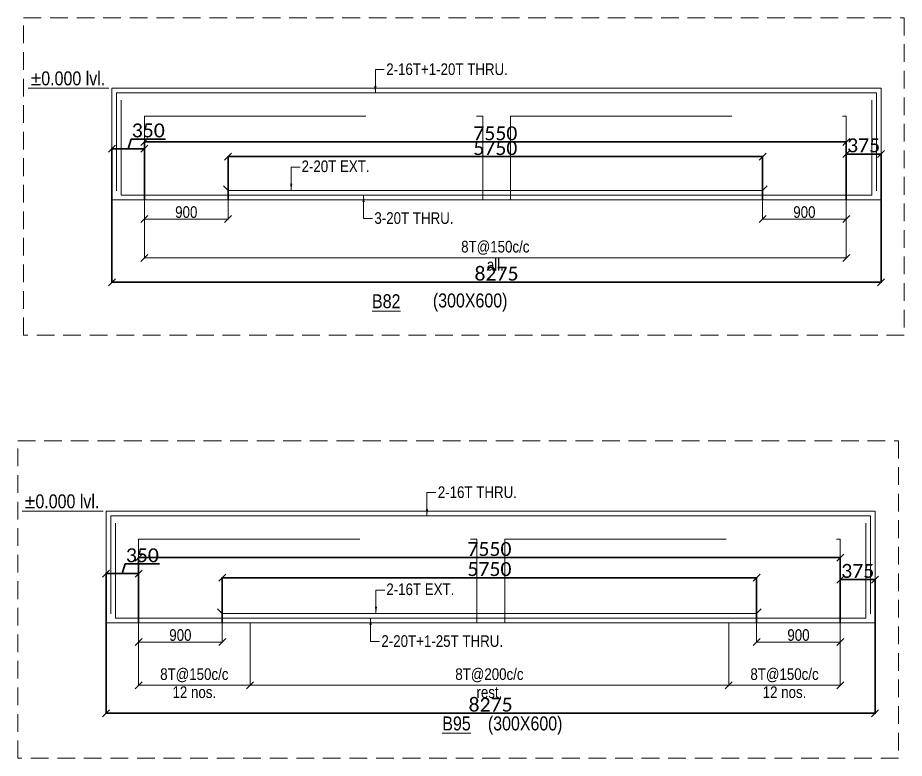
# Model space of a CAD drawing. Header units: millimetres. Extents: x 1112055 to 3390982, y -148532 to 766891.
# Drawn here: x 2926642 to 2945719, y -31248 to -15305 of the extents above; entities that cross this region are included whole.
import ezdxf
from ezdxf.enums import TextEntityAlignment as Align

# ---------------------------------------------------------------- set-up
doc = ezdxf.new("R2010")
doc.units = ezdxf.units.MM
doc.header["$PDMODE"] = 35
doc.header["$PDSIZE"] = -25
doc.linetypes.add('Hidden', pattern=[9.525, 6.35, -3.175])
for name, color, linetype, lineweight in [('B BEAM', 148, 'Continuous', 13), ('B BEAM IN LINE', 250, 'Continuous', 0), ('B STEEL', 34, 'Continuous', 15), ('B STEEL DIM', 216, 'Continuous', 13), ('B STEEL TEXT', 7, 'Continuous', 15), ('B STIRRUPS', 139, 'Continuous', 13), ('B-BEAM DOT', 251, 'Hidden', 9), ('B-BEAM NO', 215, 'Continuous', 18)]:
    doc.layers.add(name, color=color, linetype=linetype, lineweight=lineweight)
doc.layers.add('LEVEL-PLAN', color=12, linetype='Continuous')
doc.styles.add('Cali', font='calibri.ttf')
doc.styles.add('SWINC', font='swissc.ttf')
doc.dimstyles.new('BHOOMI', dxfattribs={"dimtxt": 230, "dimasz": 150, "dimexe": 10, "dimexo": 0, "dimgap": 25, "dimtad": 1, "dimdec": 0, "dimzin": 0, "dimdsep": 46, "dimtxsty": 'SWINC', "dimblk": 'OBLIQUE', "dimcen": 0.09, "dimclrd": 250, "dimclre": 250, "dimclrt": 256, "dimaunit": 1, "dimadec": 3, "dimazin": 0, "dimtfac": 1, "dimtdec": 0, "dimtofl": 0, "dimtmove": 1, "dimatfit": 3, "dimfxl": 100, "dimtolj": 1, "dimtzin": 0, "dimlwd": 9, "dimlwe": 5, "dimarcsym": 0})

# ---------------------------------------------------------------- blocks, each defined once
blk = doc.blocks.new('_Oblique')
at = {"color": 0, "linetype": 'ByBlock', "lineweight": -2}
blk.add_line((-0.5, -0.5), (0.5, 0.5), dxfattribs=at)
blk = doc.blocks.new('*D5905')
at = {"layer": 'B STIRRUPS', "color": 250, "lineweight": 0, "transparency": 16777216}
for p, q in [((2929369, -19225), (2929369, -20485)), ((2944469, -19225), (2944469, -20485)), ((2929369, -20475), (2944469, -20475))]:
    blk.add_line(p, q, dxfattribs=at)
at = {"layer": 'Defpoints', "color": 0, "lineweight": 40, "transparency": 16777216}
for p in [(2929369, -19225), (2944469, -19225), (2944469, -20475)]:
    blk.add_point(p, dxfattribs=at)
at = {"layer": 'B STIRRUPS', "color": 250, "lineweight": 0, "transparency": 16777216, "xscale": 150, "yscale": 150, "zscale": 150, "rotation": 180}
blk.add_blockref('_Oblique', (2929369, -20475), dxfattribs=at)
at = {"layer": 'B STIRRUPS', "color": 250, "lineweight": 0, "transparency": 16777216, "xscale": 150, "yscale": 150, "zscale": 150}
blk.add_blockref('_Oblique', (2944469, -20475), dxfattribs=at)
at = {"layer": 'B STIRRUPS', "transparency": 16777216, "char_height": 250, "attachment_point": 5, "style": 'SWINC'}
for s, insert in [('\\A1;8T@150c/c', (2936919, -20259)), ('all.', (2936919, -20625))]:
    blk.add_mtext(s, dxfattribs=dict(at, insert=insert))
blk = doc.blocks.new('*D5906')
at = {"layer": 'B STEEL DIM', "lineweight": 5, "transparency": 16777216}
for p, q in [((2931169, -19025), (2931169, -19651)), ((2929369, -19225), (2929369, -19651))]:
    blk.add_line(p, q, dxfattribs=at)
at = {"layer": 'B STEEL DIM', "lineweight": 9, "transparency": 16777216}
blk.add_line((2931169, -19641), (2929369, -19641), dxfattribs=at)
at = {"layer": 'Defpoints', "color": 0, "lineweight": 40, "transparency": 16777216}
for p in [(2931169, -19025), (2929369, -19225), (2929369, -19641)]:
    blk.add_point(p, dxfattribs=at)
at = {"layer": 'B STEEL DIM', "lineweight": 9, "transparency": 16777216, "xscale": 150, "yscale": 150, "zscale": 150, "rotation": 180}
blk.add_blockref('_Oblique', (2929369, -19641), dxfattribs=at)
at = {"layer": 'B STEEL DIM', "lineweight": 9, "transparency": 16777216, "xscale": 150, "yscale": 150, "zscale": 150}
blk.add_blockref('_Oblique', (2931169, -19641), dxfattribs=at)
at = {"layer": 'B STEEL DIM', "transparency": 16777216, "insert": (2930269, -19491), "char_height": 250, "attachment_point": 5, "style": 'SWINC'}
blk.add_mtext('\\A1;900', dxfattribs=at)
blk = doc.blocks.new('*D5907')
at = {"layer": 'B STEEL DIM', "lineweight": 5, "transparency": 16777216}
for p, q in [((2942669, -19025), (2942669, -19651)), ((2944469, -19225), (2944469, -19651))]:
    blk.add_line(p, q, dxfattribs=at)
at = {"layer": 'B STEEL DIM', "lineweight": 9, "transparency": 16777216}
blk.add_line((2942669, -19641), (2944469, -19641), dxfattribs=at)
at = {"layer": 'Defpoints', "color": 0, "lineweight": 40, "transparency": 16777216}
for p in [(2942669, -19025), (2944469, -19225), (2944469, -19641)]:
    blk.add_point(p, dxfattribs=at)
at = {"layer": 'B STEEL DIM', "lineweight": 9, "transparency": 16777216, "xscale": 150, "yscale": 150, "zscale": 150, "rotation": 180}
blk.add_blockref('_Oblique', (2942669, -19641), dxfattribs=at)
at = {"layer": 'B STEEL DIM', "lineweight": 9, "transparency": 16777216, "xscale": 150, "yscale": 150, "zscale": 150}
blk.add_blockref('_Oblique', (2944469, -19641), dxfattribs=at)
at = {"layer": 'B STEEL DIM', "transparency": 16777216, "insert": (2943569, -19491), "char_height": 250, "attachment_point": 5, "style": 'SWINC'}
blk.add_mtext('\\A1;900', dxfattribs=at)
blk = doc.blocks.new('*D5939')
at = {"layer": 'B STEEL DIM', "lineweight": 5, "transparency": 16777216}
for p, q in [((2931042, -28131), (2931042, -28757)), ((2929242, -28331), (2929242, -28757))]:
    blk.add_line(p, q, dxfattribs=at)
at = {"layer": 'B STEEL DIM', "lineweight": 9, "transparency": 16777216}
blk.add_line((2931042, -28747), (2929242, -28747), dxfattribs=at)
at = {"layer": 'Defpoints', "color": 0, "lineweight": 40, "transparency": 16777216}
for p in [(2931042, -28131), (2929242, -28331), (2929242, -28747)]:
    blk.add_point(p, dxfattribs=at)
at = {"layer": 'B STEEL DIM', "lineweight": 9, "transparency": 16777216, "xscale": 150, "yscale": 150, "zscale": 150, "rotation": 180}
blk.add_blockref('_Oblique', (2929242, -28747), dxfattribs=at)
at = {"layer": 'B STEEL DIM', "lineweight": 9, "transparency": 16777216, "xscale": 150, "yscale": 150, "zscale": 150}
blk.add_blockref('_Oblique', (2931042, -28747), dxfattribs=at)
at = {"layer": 'B STEEL DIM', "transparency": 16777216, "insert": (2930142, -28597), "char_height": 250, "attachment_point": 5, "style": 'SWINC'}
blk.add_mtext('\\A1;900', dxfattribs=at)
blk = doc.blocks.new('*D5940')
at = {"layer": 'B STEEL DIM', "lineweight": 5, "transparency": 16777216}
for p, q in [((2942542, -28131), (2942542, -28757)), ((2944342, -28331), (2944342, -28757))]:
    blk.add_line(p, q, dxfattribs=at)
at = {"layer": 'B STEEL DIM', "lineweight": 9, "transparency": 16777216}
blk.add_line((2942542, -28747), (2944342, -28747), dxfattribs=at)
at = {"layer": 'Defpoints', "color": 0, "lineweight": 40, "transparency": 16777216}
for p in [(2942542, -28131), (2944342, -28331), (2944342, -28747)]:
    blk.add_point(p, dxfattribs=at)
at = {"layer": 'B STEEL DIM', "lineweight": 9, "transparency": 16777216, "xscale": 150, "yscale": 150, "zscale": 150, "rotation": 180}
blk.add_blockref('_Oblique', (2942542, -28747), dxfattribs=at)
at = {"layer": 'B STEEL DIM', "lineweight": 9, "transparency": 16777216, "xscale": 150, "yscale": 150, "zscale": 150}
blk.add_blockref('_Oblique', (2944342, -28747), dxfattribs=at)
at = {"layer": 'B STEEL DIM', "transparency": 16777216, "insert": (2943442, -28597), "char_height": 250, "attachment_point": 5, "style": 'SWINC'}
blk.add_mtext('\\A1;900', dxfattribs=at)
blk = doc.blocks.new('*D5946')
at = {"layer": 'B STIRRUPS', "color": 250, "lineweight": 0, "transparency": 16777216}
for p, q in [((2929242, -28331), (2929242, -29687)), ((2931642, -28331), (2931642, -29687)), ((2929242, -29677), (2931642, -29677))]:
    blk.add_line(p, q, dxfattribs=at)
at = {"layer": 'Defpoints', "color": 0, "lineweight": 40, "transparency": 16777216}
for p in [(2929242, -28331), (2931642, -28331), (2931642, -29677)]:
    blk.add_point(p, dxfattribs=at)
at = {"layer": 'B STIRRUPS', "color": 250, "lineweight": 0, "transparency": 16777216, "xscale": 150, "yscale": 150, "zscale": 150, "rotation": 180}
blk.add_blockref('_Oblique', (2929242, -29677), dxfattribs=at)
at = {"layer": 'B STIRRUPS', "color": 250, "lineweight": 0, "transparency": 16777216, "xscale": 150, "yscale": 150, "zscale": 150}
blk.add_blockref('_Oblique', (2931642, -29677), dxfattribs=at)
at = {"layer": 'B STIRRUPS', "transparency": 16777216, "char_height": 250, "attachment_point": 5, "style": 'SWINC'}
for s, insert in [('\\A1;8T@150c/c', (2930442, -29462)), ('12 nos.', (2930442, -29827))]:
    blk.add_mtext(s, dxfattribs=dict(at, insert=insert))
blk = doc.blocks.new('*D5947')
at = {"layer": 'B STIRRUPS', "color": 250, "lineweight": 0, "transparency": 16777216}
for p, q in [((2931642, -28331), (2931642, -29687)), ((2941942, -28331), (2941942, -29687)), ((2941942, -29677), (2931642, -29677))]:
    blk.add_line(p, q, dxfattribs=at)
at = {"layer": 'Defpoints', "color": 0, "lineweight": 40, "transparency": 16777216}
for p in [(2931642, -28331), (2941942, -28331), (2931642, -29677)]:
    blk.add_point(p, dxfattribs=at)
at = {"layer": 'B STIRRUPS', "color": 250, "lineweight": 0, "transparency": 16777216, "xscale": 150, "yscale": 150, "zscale": 150, "rotation": 180}
blk.add_blockref('_Oblique', (2931642, -29677), dxfattribs=at)
at = {"layer": 'B STIRRUPS', "color": 250, "lineweight": 0, "transparency": 16777216, "xscale": 150, "yscale": 150, "zscale": 150}
blk.add_blockref('_Oblique', (2941942, -29677), dxfattribs=at)
at = {"layer": 'B STIRRUPS', "transparency": 16777216, "char_height": 250, "attachment_point": 5, "style": 'SWINC'}
for s, insert in [('\\A1;8T@200c/c', (2936792, -29462)), ('rest.', (2936792, -29827))]:
    blk.add_mtext(s, dxfattribs=dict(at, insert=insert))
blk = doc.blocks.new('*D5948')
at = {"layer": 'B STIRRUPS', "color": 250, "lineweight": 0, "transparency": 16777216}
for p, q in [((2941942, -28331), (2941942, -29687)), ((2944342, -28331), (2944342, -29687)), ((2944342, -29677), (2941942, -29677))]:
    blk.add_line(p, q, dxfattribs=at)
at = {"layer": 'Defpoints', "color": 0, "lineweight": 40, "transparency": 16777216}
for p in [(2941942, -28331), (2944342, -28331), (2941942, -29677)]:
    blk.add_point(p, dxfattribs=at)
at = {"layer": 'B STIRRUPS', "color": 250, "lineweight": 0, "transparency": 16777216, "xscale": 150, "yscale": 150, "zscale": 150, "rotation": 180}
blk.add_blockref('_Oblique', (2941942, -29677), dxfattribs=at)
at = {"layer": 'B STIRRUPS', "color": 250, "lineweight": 0, "transparency": 16777216, "xscale": 150, "yscale": 150, "zscale": 150}
blk.add_blockref('_Oblique', (2944342, -29677), dxfattribs=at)
at = {"layer": 'B STIRRUPS', "transparency": 16777216, "char_height": 250, "attachment_point": 5, "style": 'SWINC'}
for s, insert in [('\\A1;8T@150c/c', (2943142, -29462)), ('12 nos.', (2943142, -29827))]:
    blk.add_mtext(s, dxfattribs=dict(at, insert=insert))
blk = doc.blocks.new('*D6251')
at = {"layer": 'Defpoints', "color": 3, "linetype": 'Hidden', "lineweight": 30, "ltscale": 1000, "transparency": 16777216}
for p, q in [((2928669, -19225), (2928669, -21010)), ((2945219, -19225), (2945219, -21010))]:
    blk.add_line(p, q, dxfattribs=at)
at = {"layer": 'Defpoints', "color": 3, "lineweight": 30, "ltscale": 1000, "transparency": 16777216}
blk.add_line((2928669, -21000), (2945219, -21000), dxfattribs=at)
at = {"layer": 'Defpoints', "color": 0, "lineweight": 40, "transparency": 16777216}
for p in [(2928669, -19225), (2945219, -19225), (2945219, -21000)]:
    blk.add_point(p, dxfattribs=at)
at = {"layer": 'Defpoints', "color": 3, "lineweight": 30, "transparency": 16777216, "xscale": 150, "yscale": 150, "zscale": 150, "rotation": 180}
blk.add_blockref('_Oblique', (2928669, -21000), dxfattribs=at)
at = {"layer": 'Defpoints', "color": 3, "lineweight": 30, "transparency": 16777216, "xscale": 150, "yscale": 150, "zscale": 150}
blk.add_blockref('_Oblique', (2945219, -21000), dxfattribs=at)
at = {"layer": 'Defpoints', "color": 3, "lineweight": 50, "transparency": 16777216, "insert": (2936944, -20816), "char_height": 300, "attachment_point": 5, "style": 'Cali'}
blk.add_mtext('\\A1;8275', dxfattribs=at)
blk = doc.blocks.new('*D6252')
at = {"layer": 'Defpoints', "color": 3, "lineweight": 30, "ltscale": 1000, "transparency": 16777216}
for p, q in [((2929081, -17916), (2929019, -18125)), ((2929820, -17916), (2929081, -17916)), ((2928669, -18125), (2929369, -18125))]:
    blk.add_line(p, q, dxfattribs=at)
at = {"layer": 'Defpoints', "color": 3, "linetype": 'Hidden', "lineweight": 30, "ltscale": 1000, "transparency": 16777216}
for p, q in [((2928669, -19225), (2928669, -18115)), ((2929369, -19225), (2929369, -18115))]:
    blk.add_line(p, q, dxfattribs=at)
at = {"layer": 'Defpoints', "color": 0, "lineweight": 40, "transparency": 16777216}
for p in [(2929369, -18125), (2928669, -19225), (2929369, -19225)]:
    blk.add_point(p, dxfattribs=at)
at = {"layer": 'Defpoints', "color": 3, "lineweight": 30, "transparency": 16777216, "xscale": 150, "yscale": 150, "zscale": 150, "rotation": 180}
blk.add_blockref('_Oblique', (2928669, -18125), dxfattribs=at)
at = {"layer": 'Defpoints', "color": 3, "lineweight": 30, "transparency": 16777216, "xscale": 150, "yscale": 150, "zscale": 150}
blk.add_blockref('_Oblique', (2929369, -18125), dxfattribs=at)
at = {"layer": 'Defpoints', "color": 3, "lineweight": 50, "transparency": 16777216, "insert": (2929451, -17733), "char_height": 300, "attachment_point": 5, "style": 'Cali'}
blk.add_mtext('\\A1;350', dxfattribs=at)
blk = doc.blocks.new('*D6253')
at = {"layer": 'Defpoints', "color": 3, "linetype": 'Hidden', "lineweight": 30, "ltscale": 1000, "transparency": 16777216}
for p, q in [((2929369, -19225), (2929369, -17968)), ((2944469, -19225), (2944469, -17968))]:
    blk.add_line(p, q, dxfattribs=at)
at = {"layer": 'Defpoints', "color": 3, "lineweight": 30, "ltscale": 1000, "transparency": 16777216}
blk.add_line((2929369, -17978), (2944469, -17978), dxfattribs=at)
at = {"layer": 'Defpoints', "color": 0, "lineweight": 40, "transparency": 16777216}
for p in [(2944469, -17978), (2929369, -19225), (2944469, -19225)]:
    blk.add_point(p, dxfattribs=at)
at = {"layer": 'Defpoints', "color": 3, "lineweight": 30, "transparency": 16777216, "xscale": 150, "yscale": 150, "zscale": 150, "rotation": 180}
blk.add_blockref('_Oblique', (2929369, -17978), dxfattribs=at)
at = {"layer": 'Defpoints', "color": 3, "lineweight": 30, "transparency": 16777216, "xscale": 150, "yscale": 150, "zscale": 150}
blk.add_blockref('_Oblique', (2944469, -17978), dxfattribs=at)
at = {"layer": 'Defpoints', "color": 3, "lineweight": 50, "transparency": 16777216, "insert": (2936919, -17795), "char_height": 300, "attachment_point": 5, "style": 'Cali'}
blk.add_mtext('\\A1;7550', dxfattribs=at)
blk = doc.blocks.new('*D6254')
at = {"layer": 'Defpoints', "color": 3, "linetype": 'Hidden', "lineweight": 30, "ltscale": 1000, "transparency": 16777216}
for p, q in [((2931169, -19225), (2931169, -18286)), ((2942669, -19225), (2942669, -18286))]:
    blk.add_line(p, q, dxfattribs=at)
at = {"layer": 'Defpoints', "color": 3, "lineweight": 30, "ltscale": 1000, "transparency": 16777216}
blk.add_line((2931169, -18296), (2942669, -18296), dxfattribs=at)
at = {"layer": 'Defpoints', "color": 0, "lineweight": 40, "transparency": 16777216}
for p in [(2942669, -18296), (2931169, -19225), (2942669, -19225)]:
    blk.add_point(p, dxfattribs=at)
at = {"layer": 'Defpoints', "color": 3, "lineweight": 30, "transparency": 16777216, "xscale": 150, "yscale": 150, "zscale": 150, "rotation": 180}
blk.add_blockref('_Oblique', (2931169, -18296), dxfattribs=at)
at = {"layer": 'Defpoints', "color": 3, "lineweight": 30, "transparency": 16777216, "xscale": 150, "yscale": 150, "zscale": 150}
blk.add_blockref('_Oblique', (2942669, -18296), dxfattribs=at)
at = {"layer": 'Defpoints', "color": 3, "lineweight": 50, "transparency": 16777216, "insert": (2936919, -18113), "char_height": 300, "attachment_point": 5, "style": 'Cali'}
blk.add_mtext('\\A1;5750', dxfattribs=at)
blk = doc.blocks.new('*D6255')
at = {"layer": 'Defpoints', "color": 3, "linetype": 'Hidden', "lineweight": 30, "ltscale": 1000, "transparency": 16777216}
for p, q in [((2944469, -19225), (2944469, -18229)), ((2945219, -19225), (2945219, -18229))]:
    blk.add_line(p, q, dxfattribs=at)
at = {"layer": 'Defpoints', "color": 3, "lineweight": 30, "ltscale": 1000, "transparency": 16777216}
blk.add_line((2944469, -18239), (2945219, -18239), dxfattribs=at)
at = {"layer": 'Defpoints', "color": 0, "lineweight": 40, "transparency": 16777216}
for p in [(2945219, -18239), (2944469, -19225), (2945219, -19225)]:
    blk.add_point(p, dxfattribs=at)
at = {"layer": 'Defpoints', "color": 3, "lineweight": 30, "transparency": 16777216, "xscale": 150, "yscale": 150, "zscale": 150, "rotation": 180}
blk.add_blockref('_Oblique', (2944469, -18239), dxfattribs=at)
at = {"layer": 'Defpoints', "color": 3, "lineweight": 30, "transparency": 16777216, "xscale": 150, "yscale": 150, "zscale": 150}
blk.add_blockref('_Oblique', (2945219, -18239), dxfattribs=at)
at = {"layer": 'Defpoints', "color": 3, "lineweight": 50, "transparency": 16777216, "insert": (2944844, -18055), "char_height": 300, "attachment_point": 5, "style": 'Cali'}
blk.add_mtext('\\A1;375', dxfattribs=at)
blk = doc.blocks.new('*D6267')
at = {"layer": 'Defpoints', "color": 3, "linetype": 'Hidden', "lineweight": 30, "ltscale": 1000, "transparency": 16777216}
for p, q in [((2928542, -28331), (2928542, -30288)), ((2945092, -28331), (2945092, -30288))]:
    blk.add_line(p, q, dxfattribs=at)
at = {"layer": 'Defpoints', "color": 3, "lineweight": 30, "ltscale": 1000, "transparency": 16777216}
blk.add_line((2928542, -30278), (2945092, -30278), dxfattribs=at)
at = {"layer": 'Defpoints', "color": 0, "lineweight": 40, "transparency": 16777216}
for p in [(2928542, -28331), (2945092, -28331), (2945092, -30278)]:
    blk.add_point(p, dxfattribs=at)
at = {"layer": 'Defpoints', "color": 3, "lineweight": 30, "transparency": 16777216, "xscale": 150, "yscale": 150, "zscale": 150, "rotation": 180}
blk.add_blockref('_Oblique', (2928542, -30278), dxfattribs=at)
at = {"layer": 'Defpoints', "color": 3, "lineweight": 30, "transparency": 16777216, "xscale": 150, "yscale": 150, "zscale": 150}
blk.add_blockref('_Oblique', (2945092, -30278), dxfattribs=at)
at = {"layer": 'Defpoints', "color": 3, "lineweight": 50, "transparency": 16777216, "insert": (2936817, -30095), "char_height": 300, "attachment_point": 5, "style": 'Cali'}
blk.add_mtext('\\A1;8275', dxfattribs=at)
blk = doc.blocks.new('*D6268')
at = {"layer": 'Defpoints', "color": 3, "linetype": 'Hidden', "lineweight": 30, "ltscale": 1000, "transparency": 16777216}
for p, q in [((2929242, -28331), (2929242, -26919)), ((2944342, -28331), (2944342, -26919))]:
    blk.add_line(p, q, dxfattribs=at)
at = {"layer": 'Defpoints', "color": 3, "lineweight": 30, "ltscale": 1000, "transparency": 16777216}
blk.add_line((2929242, -26929), (2944342, -26929), dxfattribs=at)
at = {"layer": 'Defpoints', "color": 0, "lineweight": 40, "transparency": 16777216}
for p in [(2944342, -26929), (2929242, -28331), (2944342, -28331)]:
    blk.add_point(p, dxfattribs=at)
at = {"layer": 'Defpoints', "color": 3, "lineweight": 30, "transparency": 16777216, "xscale": 150, "yscale": 150, "zscale": 150, "rotation": 180}
blk.add_blockref('_Oblique', (2929242, -26929), dxfattribs=at)
at = {"layer": 'Defpoints', "color": 3, "lineweight": 30, "transparency": 16777216, "xscale": 150, "yscale": 150, "zscale": 150}
blk.add_blockref('_Oblique', (2944342, -26929), dxfattribs=at)
at = {"layer": 'Defpoints', "color": 3, "lineweight": 50, "transparency": 16777216, "insert": (2936792, -26745), "char_height": 300, "attachment_point": 5, "style": 'Cali'}
blk.add_mtext('\\A1;7550', dxfattribs=at)
blk = doc.blocks.new('*D6269')
at = {"layer": 'Defpoints', "color": 3, "linetype": 'Hidden', "lineweight": 30, "ltscale": 1000, "transparency": 16777216}
for p, q in [((2931042, -28331), (2931042, -27351)), ((2942542, -28331), (2942542, -27351))]:
    blk.add_line(p, q, dxfattribs=at)
at = {"layer": 'Defpoints', "color": 3, "lineweight": 30, "ltscale": 1000, "transparency": 16777216}
blk.add_line((2942542, -27361), (2931042, -27361), dxfattribs=at)
at = {"layer": 'Defpoints', "color": 0, "lineweight": 40, "transparency": 16777216}
for p in [(2931042, -27361), (2931042, -28331), (2942542, -28331)]:
    blk.add_point(p, dxfattribs=at)
at = {"layer": 'Defpoints', "color": 3, "lineweight": 30, "transparency": 16777216, "xscale": 150, "yscale": 150, "zscale": 150, "rotation": 180}
blk.add_blockref('_Oblique', (2931042, -27361), dxfattribs=at)
at = {"layer": 'Defpoints', "color": 3, "lineweight": 30, "transparency": 16777216, "xscale": 150, "yscale": 150, "zscale": 150}
blk.add_blockref('_Oblique', (2942542, -27361), dxfattribs=at)
at = {"layer": 'Defpoints', "color": 3, "lineweight": 50, "transparency": 16777216, "insert": (2936792, -27177), "char_height": 300, "attachment_point": 5, "style": 'Cali'}
blk.add_mtext('\\A1;5750', dxfattribs=at)
blk = doc.blocks.new('*D6270')
at = {"layer": 'Defpoints', "color": 3, "lineweight": 30, "ltscale": 1000, "transparency": 16777216}
for p, q in [((2928955, -27064), (2928892, -27273)), ((2929693, -27064), (2928955, -27064)), ((2929242, -27273), (2928542, -27273))]:
    blk.add_line(p, q, dxfattribs=at)
at = {"layer": 'Defpoints', "color": 3, "linetype": 'Hidden', "lineweight": 30, "ltscale": 1000, "transparency": 16777216}
for p, q in [((2928542, -28331), (2928542, -27263)), ((2929242, -28331), (2929242, -27263))]:
    blk.add_line(p, q, dxfattribs=at)
at = {"layer": 'Defpoints', "color": 0, "lineweight": 40, "transparency": 16777216}
for p in [(2928542, -27273), (2928542, -28331), (2929242, -28331)]:
    blk.add_point(p, dxfattribs=at)
at = {"layer": 'Defpoints', "color": 3, "lineweight": 30, "transparency": 16777216, "xscale": 150, "yscale": 150, "zscale": 150, "rotation": 180}
blk.add_blockref('_Oblique', (2928542, -27273), dxfattribs=at)
at = {"layer": 'Defpoints', "color": 3, "lineweight": 30, "transparency": 16777216, "xscale": 150, "yscale": 150, "zscale": 150}
blk.add_blockref('_Oblique', (2929242, -27273), dxfattribs=at)
at = {"layer": 'Defpoints', "color": 3, "lineweight": 50, "transparency": 16777216, "insert": (2929324, -26880), "char_height": 300, "attachment_point": 5, "style": 'Cali'}
blk.add_mtext('\\A1;350', dxfattribs=at)
blk = doc.blocks.new('*D6271')
at = {"layer": 'Defpoints', "color": 3, "linetype": 'Hidden', "lineweight": 30, "ltscale": 1000, "transparency": 16777216}
for p, q in [((2944342, -28331), (2944342, -27390)), ((2945092, -28331), (2945092, -27390))]:
    blk.add_line(p, q, dxfattribs=at)
at = {"layer": 'Defpoints', "color": 3, "lineweight": 30, "ltscale": 1000, "transparency": 16777216}
blk.add_line((2944342, -27400), (2945092, -27400), dxfattribs=at)
at = {"layer": 'Defpoints', "color": 0, "lineweight": 40, "transparency": 16777216}
for p in [(2945092, -27400), (2944342, -28331), (2945092, -28331)]:
    blk.add_point(p, dxfattribs=at)
at = {"layer": 'Defpoints', "color": 3, "lineweight": 30, "transparency": 16777216, "xscale": 150, "yscale": 150, "zscale": 150, "rotation": 180}
blk.add_blockref('_Oblique', (2944342, -27400), dxfattribs=at)
at = {"layer": 'Defpoints', "color": 3, "lineweight": 30, "transparency": 16777216, "xscale": 150, "yscale": 150, "zscale": 150}
blk.add_blockref('_Oblique', (2945092, -27400), dxfattribs=at)
at = {"layer": 'Defpoints', "color": 3, "lineweight": 50, "transparency": 16777216, "insert": (2944717, -27216), "char_height": 300, "attachment_point": 5, "style": 'Cali'}
blk.add_mtext('\\A1;375', dxfattribs=at)

msp = doc.modelspace()

# ---------------------------------------------------------------- linework, layer by layer
at = {"layer": 'B BEAM'}
for p, q in [((2926866.5, -16824.6, 0), (2928604.4, -16824.6, 0)), ((2926740.1, -25930.9, 0), (2928478.1, -25930.9, 0))]:
    msp.add_line(p, q, dxfattribs=at)
at = {"layer": 'B BEAM', "ltscale": 25}
for p, q in [((2928668.7, -16824.6, 0), (2928668.7, -19224.6, 0)), ((2928668.7, -16824.6, 0), (2945218.7, -16824.6, 0)), ((2945218.7, -16824.6, 0), (2945218.7, -19224.6, 0)), ((2928668.7, -19224.6, 0), (2945218.7, -19224.6, 0)), ((2928542.4, -25930.9, 0), (2928542.4, -28330.9, 0)), ((2928542.4, -25930.9, 0), (2945092.4, -25930.9, 0)), ((2945092.4, -25930.9, 0), (2945092.4, -28330.9, 0)), ((2928542.4, -28330.9, 0), (2945092.4, -28330.9, 0))]:
    msp.add_line(p, q, dxfattribs=at)
at = {"layer": 'B BEAM IN LINE', "color": 250, "linetype": 'Hidden', "lineweight": 0, "ltscale": 60, "elevation": 0}
for points in [[(2926768.3, -15304.8), (2945718.7, -15304.8), (2945718.7, -22142), (2926768.3, -22142)], [(2926642, -24411.1), (2945592.4, -24411.1), (2945592.4, -31248.3), (2926642, -31248.3)]]:
    msp.add_lwpolyline(points, close=True, dxfattribs=at)
at = {"layer": 'B STEEL', "color": 34, "lineweight": 9, "ltscale": 25}
for p, q in [((2928768.7, -16924.6, 0), (2945118.7, -16924.6, 0)), ((2928768.7, -16924.6, 0), (2928768.7, -19034, 0)), ((2945118.7, -16924.6, 0), (2945118.7, -19034, 0)), ((2928868.7, -17083.1, 0), (2928868.7, -19124.6, 0)), ((2945018.7, -17083.1, 0), (2945018.7, -19124.6, 0)), ((2931068.7, -18924.6, 0), (2931168.7, -19024.6, 0)), ((2931168.7, -19024.6, 0), (2942668.7, -19024.6, 0)), ((2942768.7, -18924.6, 0), (2942668.7, -19024.6, 0)), ((2928868.7, -19124.6, 0), (2945018.7, -19124.6, 0)), ((2928642.4, -26030.9, 0), (2944992.4, -26030.9, 0)), ((2928642.4, -26030.9, 0), (2928642.4, -28140.3, 0)), ((2944992.4, -26030.9, 0), (2944992.4, -28140.3, 0)), ((2928742.4, -26189.4, 0), (2928742.4, -28230.9, 0)), ((2944892.4, -26189.4, 0), (2944892.4, -28230.9, 0)), ((2930942.4, -28030.9, 0), (2931042.4, -28130.9, 0)), ((2942642.4, -28030.9, 0), (2942542.4, -28130.9, 0)), ((2928742.4, -28230.9, 0), (2944892.4, -28230.9, 0)), ((2931042.4, -28130.9, 0), (2942542.4, -28130.9, 0))]:
    msp.add_line(p, q, dxfattribs=at)
at = {"layer": 'B-BEAM DOT', "linetype": 'Hidden', "ltscale": 750}
for p, q in [((2929368.7, -17424.6, 0), (2929368.7, -19224.6, 0)), ((2929368.7, -17424.6, 0), (2936646.6, -17424.6, 0)), ((2936646.6, -17424.6, 0), (2936646.6, -19224.6, 0)), ((2937246.6, -17424.6, 0), (2944468.7, -17424.6, 0)), ((2937246.6, -17424.6, 0), (2937246.6, -19224.6, 0)), ((2944468.7, -17424.6, 0), (2944468.7, -19224.6, 0)), ((2929242.4, -26530.9, 0), (2929242.4, -28330.9, 0)), ((2929242.4, -26530.9, 0), (2936520.3, -26530.9, 0)), ((2936520.3, -26530.9, 0), (2936520.3, -28330.9, 0)), ((2937120.3, -26530.9, 0), (2944342.4, -26530.9, 0)), ((2937120.3, -26530.9, 0), (2937120.3, -28330.9, 0)), ((2944342.4, -26530.9, 0), (2944342.4, -28330.9, 0))]:
    msp.add_line(p, q, dxfattribs=at)

# ---------------------------------------------------------------- texts
at = {"layer": 'B STEEL TEXT', "style": 'SWINC'}
for s, p in [('2-16T+1-20T THRU.', (2934571.2, -16538.2, 0)), ('2-20T EXT.', (2932749.3, -18628.2, 0)), ('3-20T THRU.', (2934316.7, -19743.3, 0)), ('2-16T THRU.', (2935681.5, -25644.5, 0)), ('2-16T EXT.', (2934572.9, -27734.5, 0)), ('2-20T+1-25T THRU.', (2934467.8, -28849.6, 0))]:
    msp.add_text(s, height=250, dxfattribs=at).set_placement(p)
at = {"layer": 'B-BEAM NO', "ltscale": 25, "style": 'SWINC'}
for s, p in [('%%UB82', (2934571.7, -21559.4, 0)), ('(300X600)', (2936377.6, -21541.8, 0)), ('%%UB95', (2936084, -30648.1, 0)), ('(300X600)', (2937561.2, -30648.1, 0))]:
    msp.add_text(s, height=300, dxfattribs=at).set_placement(p, align=Align.CENTER)
at = {"layer": 'LEVEL-PLAN', "linetype": 'ByBlock', "ltscale": 800, "style": 'SWINC'}
for p in [(2927721.7, -16760.4, 0), (2927595.4, -25866.7, 0)]:
    msp.add_text('%%P0.000 lvl.', height=300, dxfattribs=at).set_placement(p, align=Align.CENTER)

# ---------------------------------------------------------------- dimensions: what is measured, and where the dimension line sits
at = {"layer": 'B STEEL DIM'}
for base, p1, p2, picture, middle in [((2929368.7, -19641, 0), (2931168.8, -19024.6, 0), (2929368.7, -19224.6, 0), '*D5906', (2930268.8, -19491, 0)), ((2929242.4, -28747.3, 0), (2931042.4, -28130.9, 0), (2929242.4, -28330.9, 0), '*D5939', (2930142.4, -28597.3, 0))]:
    dim = msp.add_linear_dim(base=base, p1=p1, p2=p2, dimstyle='BHOOMI', override={"dimscale": 1, "dimtxt": 250, "dimlfac": 0.5, "dimtxsty": 'SWINC', "dimblk1": 'Oblique', "dimblk2": 'Oblique', "dimsah": 1, "dimclrd": 256, "dimclre": 256, "dimclrt": 256}, dxfattribs=at)
    dim.commit()
    dim.dimension.update_dxf_attribs({"geometry": picture, "text_midpoint": middle})
for base, p1, p2, picture, middle in [((2944468.7, -19641, 0), (2942668.7, -19024.6, 0), (2944468.7, -19224.6, 0), '*D5907', (2943568.7, -19491, 0)), ((2944342.4, -28747.3, 0), (2942542.4, -28130.9, 0), (2944342.4, -28330.9, 0), '*D5940', (2943442.4, -28597.3, 0))]:
    dim = msp.add_linear_dim(base=base, p1=p1, p2=p2, angle=180, dimstyle='BHOOMI', override={"dimscale": 1, "dimtxt": 250, "dimlfac": 0.5, "dimtxsty": 'SWINC', "dimblk1": 'Oblique', "dimblk2": 'Oblique', "dimsah": 1, "dimclrd": 256, "dimclre": 256, "dimclrt": 256}, dxfattribs=at)
    dim.commit()
    dim.dimension.update_dxf_attribs({"geometry": picture, "text_midpoint": middle})
at = {"layer": 'B STIRRUPS'}
for base, p1, p2, text, picture, middle in [((2944468.7, -20474.8, 0), (2929368.7, -19224.6, 0), (2944468.7, -19224.6, 0), '8T@150c/c\\Xall. ', '*D5905', (2936918.7, -20474.8, 0)), ((2931642.4, -29677.3, 0), (2929242.4, -28330.9, 0), (2931642.4, -28330.9, 0), '8T@150c/c\\X12 nos. ', '*D5946', (2930442.4, -29677.3, 0))]:
    dim = msp.add_linear_dim(base=base, p1=p1, p2=p2, angle=180, text=text, dimstyle='BHOOMI', override={"dimscale": 1, "dimtxt": 250, "dimgap": 25, "dimlfac": 0.5, "dimtxsty": 'SWINC', "dimblk1": 'Oblique', "dimblk2": 'Oblique', "dimsah": 1, "dimlwd": 0, "dimlwe": 0}, dxfattribs=at)
    dim.commit()
    dim.dimension.update_dxf_attribs({"geometry": picture, "text_midpoint": middle})
for base, p1, p2, text, picture, middle in [((2931642.4, -29677.3, 0), (2941942.4, -28330.9, 0), (2931642.4, -28330.9, 0), '8T@200c/c\\Xrest. ', '*D5947', (2936792.4, -29677.3, 0)), ((2941942.4, -29677.3, 0), (2944342.4, -28330.9, 0), (2941942.4, -28330.9, 0), '8T@150c/c\\X12 nos. ', '*D5948', (2943142.4, -29677.3, 0))]:
    dim = msp.add_linear_dim(base=base, p1=p1, p2=p2, text=text, dimstyle='BHOOMI', override={"dimscale": 1, "dimtxt": 250, "dimgap": 25, "dimlfac": 0.5, "dimtxsty": 'SWINC', "dimblk1": 'Oblique', "dimblk2": 'Oblique', "dimsah": 1, "dimlwd": 0, "dimlwe": 0}, dxfattribs=at)
    dim.commit()
    dim.dimension.update_dxf_attribs({"geometry": picture, "text_midpoint": middle})
at = {"layer": 'Defpoints', "color": 3, "lineweight": 50, "ltscale": 1000}
for base, p1, p2, picture, middle in [((2929368.7, -18125), (2928668.7, -19224.6, 0), (2929368.7, -19224.6, 0), '*D6252', (2929111.4, -17732.6)), ((2944468.7, -17978.5), (2929368.7, -19224.6, 0), (2944468.7, -19224.6, 0), '*D6253', (2936918.7, -17794.8)), ((2942668.7, -18296.4), (2931168.8, -19224.6, 0), (2942668.7, -19224.6, 0), '*D6254', (2936918.7, -18112.7)), ((2945218.7, -18238.9), (2944468.7, -19224.6, 0), (2945218.7, -19224.6, 0), '*D6255', (2944843.7, -18055.2)), ((2945218.7, -20999.6), (2928668.7, -19224.6, 0), (2945218.7, -19224.6, 0), '*D6251', (2936943.7, -20815.9)), ((2928542.4, -27272.5), (2929242.4, -28330.9, 0), (2928542.4, -28330.9, 0), '*D6270', (2928985, -26880.1)), ((2944342.4, -26928.9), (2929242.4, -28330.9, 0), (2944342.4, -28330.9, 0), '*D6268', (2936792.4, -26745.2)), ((2931042.4, -27361.1), (2942542.4, -28330.9, 0), (2931042.4, -28330.9, 0), '*D6269', (2936792.4, -27177.4)), ((2945092.4, -27399.6), (2944342.4, -28330.9, 0), (2945092.4, -28330.9, 0), '*D6271', (2944717.4, -27215.9)), ((2945092.4, -30278.4), (2928542.4, -28330.9, 0), (2945092.4, -28330.9, 0), '*D6267', (2936817.4, -30094.8))]:
    dim = msp.add_linear_dim(base=base, p1=p1, p2=p2, dimstyle='BHOOMI', override={"dimtxt": 300, "dimgap": 30, "dimlfac": 0.5, "dimtxsty": 'Cali', "dimblk1": 'Oblique', "dimblk2": 'Oblique', "dimsah": 1, "dimclrd": 3, "dimclre": 3, "dimclrt": 3, "dimlwd": 30, "dimlwe": 30}, dxfattribs=at)
    dim.commit()
    dim.dimension.update_dxf_attribs({"geometry": picture, "text_midpoint": middle})

# ---------------------------------------------------------------- leaders
at = {"layer": 'B STEEL TEXT'}
for points in [[(2934338.2, -16924.6, 0), (2934338.2, -16422, 0), (2934530.4, -16422, 0)], [(2932526.8, -19024.6, 0), (2932526.8, -18522, 0), (2932719, -18522, 0)], [(2934083.7, -19124.6, 0), (2934083.7, -19627.1, 0), (2934275.9, -19627.1, 0)], [(2935448.5, -26030.9, 0), (2935448.5, -25528.3, 0), (2935640.7, -25528.3, 0)], [(2934350.4, -28130.9, 0), (2934350.4, -27628.3, 0), (2934542.6, -27628.3, 0)], [(2934234.7, -28230.9, 0), (2934234.7, -28733.4, 0), (2934427, -28733.4, 0)]]:
    msp.add_leader(points, dimstyle='BHOOMI', override={"dimtad": 0, "dimclrd": 256, "dimlwd": 0}, dxfattribs=at)

doc.saveas('drawing.dxf')
